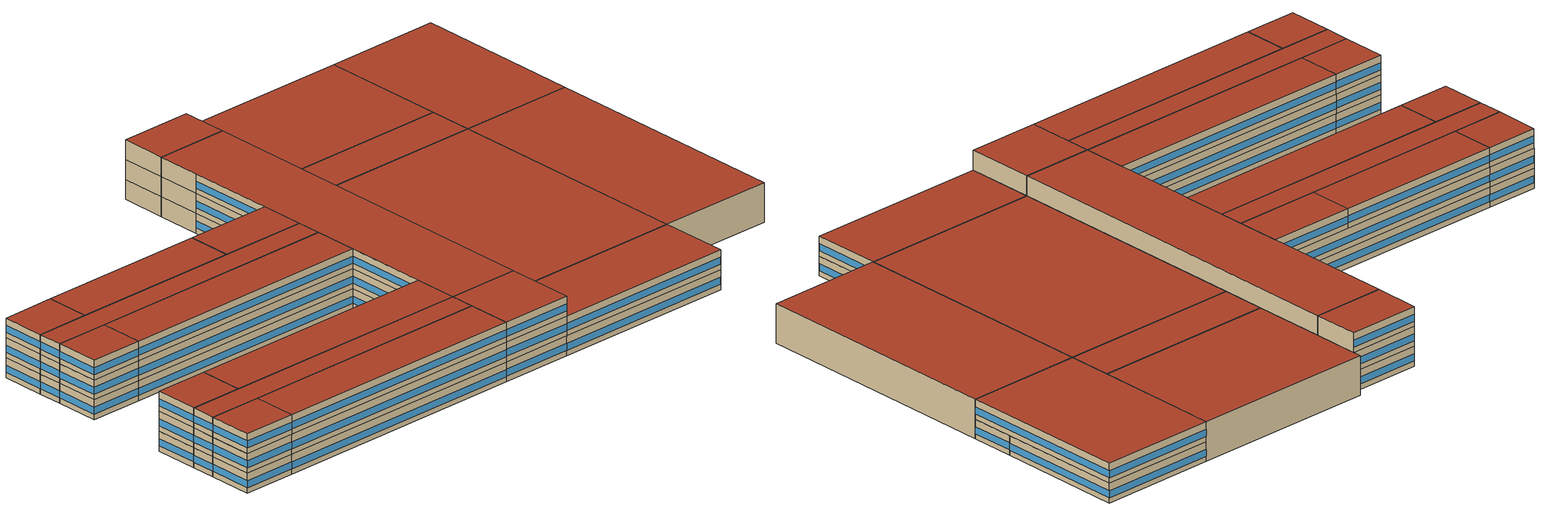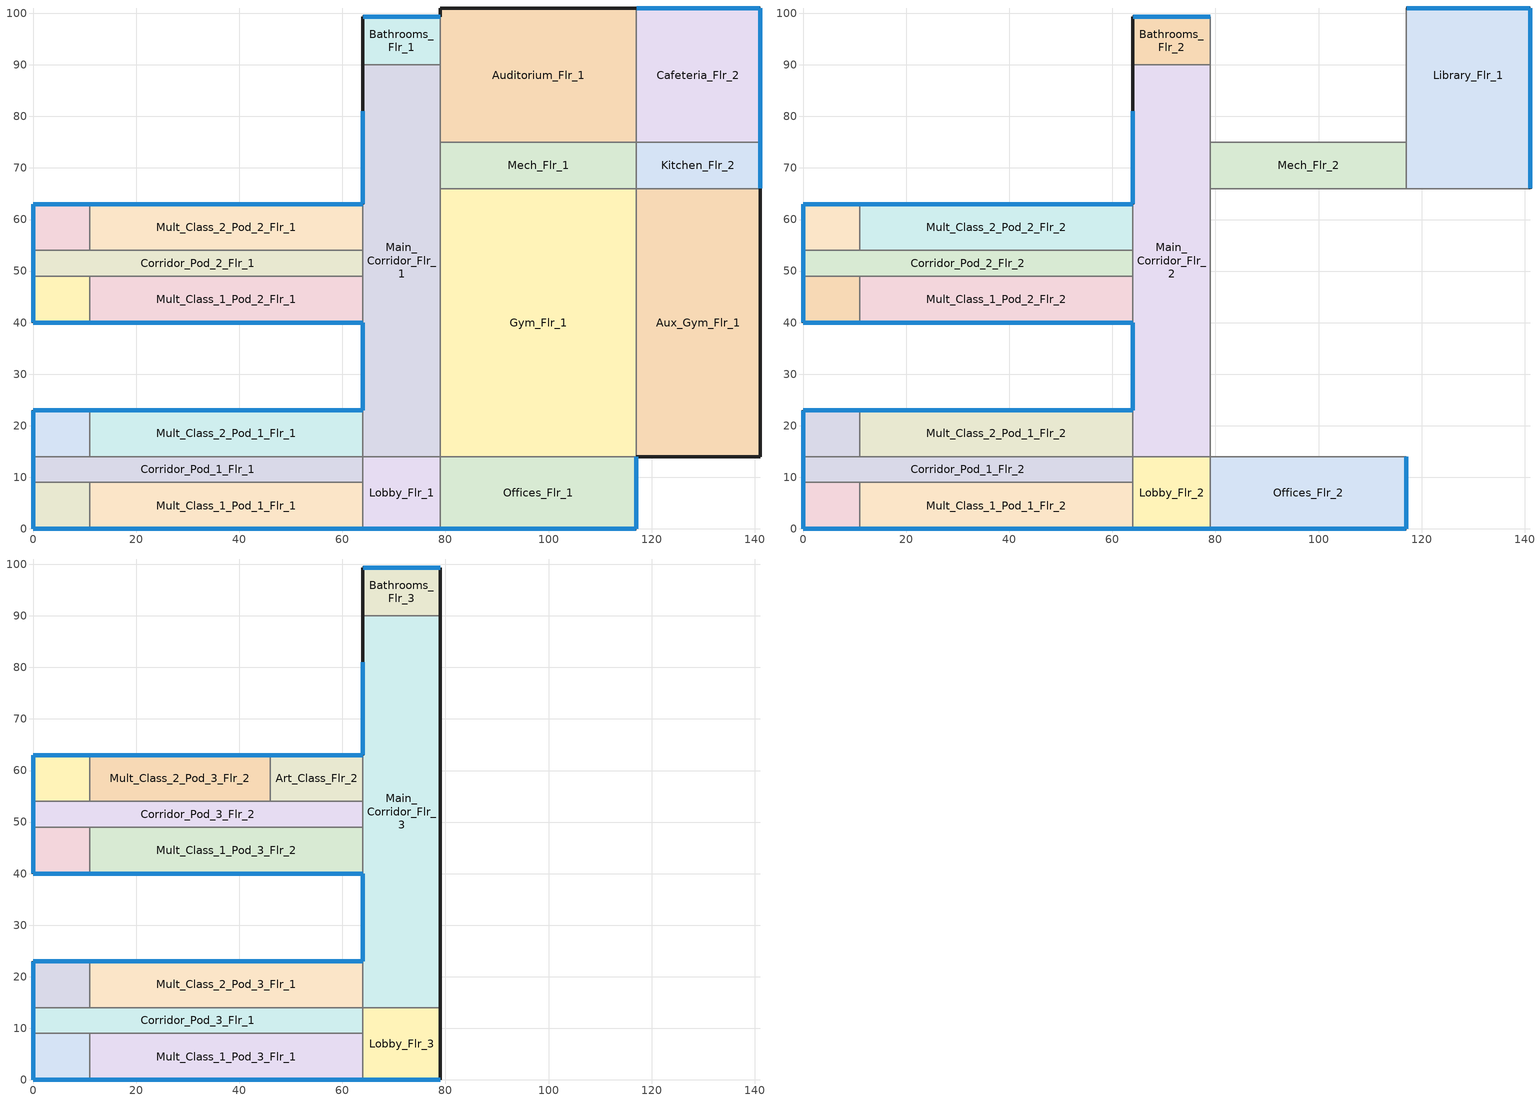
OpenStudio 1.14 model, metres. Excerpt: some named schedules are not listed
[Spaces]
Auditorium_Flr_1
 floor ground: 117,101 117,75 79,75 79,101 z0
 wall outside: 117,101 79,101 z0:8; 79,101 79,99.35 z4:8; 79,101 79,99.35 z0:4
 wall to Bathrooms_Flr_1: 79,99.35 79,90 z0:4
 wall to Mech_Flr_1: 79,75 117,75 z0:4
 wall to Main_Corridor_Flr_1: 79,90 79,75 z0:4
 wall to Cafeteria_Flr_2: 117,75 117,101 z0:4
 wall to Mech_Flr_2: 79,75 117,75 z4:8
 wall to Main_Corridor_Flr_2: 79,90 79,75 z4:8
 wall to Bathrooms_Flr_2: 79,99.35 79,90 z4:8
 wall to Library_Flr_1: 117,75 117,101 z4:8
 roof outside: 117,75 117,101 79,101 79,75 z8
Corridor_Pod_1_Flr_1
 floor ground: 64,14 64,9 0,9 0,14 z0
 wall outside: 0,14 0,9 z0:4
 wall to Corner_Class_1_Pod_1_Flr_1: 0,9 11,9 z0:4
 wall to Mult_Class_2_Pod_1_Flr_1: 64,14 11,14 z0:4
 wall to Corner_Class_2_Pod_1_Flr_1: 11,14 0,14 z0:4
 wall to Mult_Class_1_Pod_1_Flr_1: 11,9 64,9 z0:4
 wall to Lobby_Flr_1: 64,9 64,14 z0:4
 window (std_window_UValue_3.237_SHGC_0.390_VT_0.495_west): 0,13.95 0,9.05 z1.1:2.53
Mult_Class_2_Pod_2_Flr_1
 floor ground: 64,63 64,54 11,54 11,63 z0
 wall outside: 64,63 11,63 z0:4
 wall to Corner_Class_2_Pod_2_Flr_1: 11,63 11,54 z0:4
 wall to Corridor_Pod_2_Flr_1: 11,54 64,54 z0:4
 wall to Main_Corridor_Flr_1: 64,54 64,63 z0:4
 window (std_window_UValue_3.237_SHGC_0.490_VT_0.622): 63.95,63 11.05,63 z1.1:2.5
Mech_Flr_1
 floor ground: 117,75 117,66 79,66 79,75 z0
 wall to Gym_Flr_1: 79,66 117,66 z0:4
 wall to Main_Corridor_Flr_1: 79,75 79,66 z0:4
 wall to Kitchen_Flr_2: 117,66 117,75 z0:4
Corner_Class_2_Pod_1_Flr_1
 floor ground: 11,23 11,14 0,14 0,23 z0
 wall outside: 11,23 0,23 0,14 z0:4
 wall to Mult_Class_2_Pod_1_Flr_1: 11,14 11,23 z0:4
 window (std_window_UValue_3.237_SHGC_0.390_VT_0.495_west): 0,22.95 0,14.05 z1.1:2.52
 window (std_window_UValue_3.237_SHGC_0.490_VT_0.622): 10.95,23 0.05,23 z1.1:2.51
Mult_Class_1_Pod_2_Flr_1
 floor ground: 64,49 64,40 11,40 11,49 z0
 wall outside: 11,40 64,40 z0:4
 wall to Corner_Class_1_Pod_2_Flr_1: 11,49 11,40 z0:4
 wall to Main_Corridor_Flr_1: 64,40 64,49 z0:4
 wall to Corridor_Pod_2_Flr_1: 64,49 11,49 z0:4
 window (std_window_UValue_3.237_SHGC_0.390_VT_0.495): 11.05,40 63.95,40 z1.1:2.5
Cafeteria_Flr_2
 floor ground: 141,101 141,75 117,75 117,101 z0
 wall outside: 141,75 141,101 117,101 z0:4
 wall to Kitchen_Flr_2: 117,75 141,75 z0:4
 window (std_window_UValue_3.237_SHGC_0.490_VT_0.622): 140.95,101 117.05,101 z1.1:2.51
 window (std_window_UValue_3.237_SHGC_0.390_VT_0.495_east): 141,75.05 141,100.95 z1.1:2.51
Corner_Class_1_Pod_2_Flr_1
 floor ground: 11,49 11,40 0,40 0,49 z0
 wall outside: 0,49 0,40 11,40 z0:4
 wall to Corridor_Pod_2_Flr_1: 11,49 0,49 z0:4
 window (std_window_UValue_3.237_SHGC_0.390_VT_0.495): 0.05,40 10.95,40 z1.1:2.51
 window (std_window_UValue_3.237_SHGC_0.390_VT_0.495_west): 0,48.95 0,40.05 z1.1:2.52
Bathrooms_Flr_1
 floor ground: 79,99.35 79,90 64,90 64,99.35 z0
 wall outside: 79,99.35 64,99.35 64,90 z0:4
 wall to Main_Corridor_Flr_1: 64,90 79,90 z0:4
 window (std_window_UValue_3.237_SHGC_0.490_VT_0.622): 78.95,99.35 64.05,99.35 z1.1:2.51
Corridor_Pod_2_Flr_1
 floor ground: 64,54 64,49 0,49 0,54 z0
 wall outside: 0,54 0,49 z0:4
 wall to Main_Corridor_Flr_1: 64,49 64,54 z0:4
 wall to Corner_Class_2_Pod_2_Flr_1: 11,54 0,54 z0:4
 window (std_window_UValue_3.237_SHGC_0.390_VT_0.495_west): 0,53.95 0,49.05 z1.1:2.53
Aux_Gym_Flr_1
 floor ground: 141,66 141,14 117,14 117,66 z0
 wall outside: 117,14 141,14 141,66 z0:8
 wall to Library_Flr_1: 141,66 117,66 z4:8
 wall to Gym_Flr_1: 117,66 117,14 z0:8
 wall to Kitchen_Flr_2: 141,66 117,66 z0:4
 roof outside: 141,14 141,66 117,66 117,14 z8
Main_Corridor_Flr_1
 floor ground: 79,90 79,14 64,14 64,90 z0
 wall outside: 64,90 64,81 64,63 / 64,40 64,23 z0:4
 wall to Lobby_Flr_1: 64,14 79,14 z0:4
 wall to Mult_Class_2_Pod_1_Flr_1: 64,23 64,14 z0:4
 wall to Gym_Flr_1: 79,14 79,66 z0:4
 window (std_window_UValue_3.237_SHGC_0.390_VT_0.495_west): 64,39.95 64,23.05 / 64,80.95 64,63.05 z1.1:2.51
Mult_Class_1_Pod_1_Flr_1
 floor ground: 64,9 64,0 11,0 11,9 z0
 wall outside: 11,0 64,0 z0:4
 wall to Corner_Class_1_Pod_1_Flr_1: 11,9 11,0 z0:4
 wall to Lobby_Flr_1: 64,0 64,9 z0:4
 window (std_window_UValue_3.237_SHGC_0.390_VT_0.495): 11.05,0 63.95,0 z1.1:2.5
Offices_Flr_1
 floor ground: 117,14 117,0 79,0 79,14 z0
 wall outside: 79,0 117,0 117,14 z0:4
 wall to Lobby_Flr_1: 79,14 79,0 z0:4
 wall to Gym_Flr_1: 117,14 79,14 z0:4
 window (std_window_UValue_3.237_SHGC_0.390_VT_0.495): 79.05,0 116.95,0 z1.1:2.5
 window (std_window_UValue_3.237_SHGC_0.390_VT_0.495_east): 117,0.05 117,13.95 z1.1:2.51
Kitchen_Flr_2
 floor ground: 141,75 141,66 117,66 117,75 z0
 wall outside: 141,66 141,75 z0:4
 window (std_window_UValue_3.237_SHGC_0.390_VT_0.495_east): 141,66.05 141,74.95 z1.1:2.52
Corner_Class_2_Pod_2_Flr_1
 floor ground: 11,63 11,54 0,54 0,63 z0
 wall outside: 11,63 0,63 0,54 z0:4
 window (std_window_UValue_3.237_SHGC_0.490_VT_0.622): 10.95,63 0.05,63 z1.1:2.51
 window (std_window_UValue_3.237_SHGC_0.390_VT_0.495_west): 0,62.95 0,54.05 z1.1:2.52
Lobby_Flr_1
 floor ground: 79,14 79,0 64,0 64,14 z0
 wall outside: 64,0 79,0 z0:4
 window (std_window_UValue_3.237_SHGC_0.390_VT_0.495): 64.05,0 78.95,0 z1.1:2.51
Gym_Flr_1
 floor ground: 117,66 117,14 79,14 79,66 z0
 wall to Main_Corridor_Flr_2: 79,66 79,14 z4:8
 wall to Offices_Flr_2: 79,14 117,14 z4:8
 wall to Mech_Flr_2: 117,66 79,66 z4:8
 roof outside: 117,14 117,66 79,66 79,14 z8
Mult_Class_2_Pod_1_Flr_1
 floor ground: 64,23 64,14 11,14 11,23 z0
 wall outside: 64,23 11,23 z0:4
 window (std_window_UValue_3.237_SHGC_0.490_VT_0.622): 63.95,23 11.05,23 z1.1:2.5
Corner_Class_1_Pod_1_Flr_1
 floor ground: 11,9 11,0 0,0 0,9 z0
 wall outside: 0,9 0,0 11,0 z0:4
 window (std_window_UValue_3.237_SHGC_0.390_VT_0.495_west): 0,8.95 0,0.05 z1.1:2.52
 window (std_window_UValue_3.237_SHGC_0.390_VT_0.495): 0.05,0 10.95,0 z1.1:2.51
Bathrooms_Flr_2
 floor to Bathrooms_Flr_1: 79,99.35 79,90 64,90 64,99.35 z4
 wall outside: 79,99.35 64,99.35 64,90 z4:8
 wall to Main_Corridor_Flr_2: 64,90 79,90 z4:8
 window (std_window_UValue_3.237_SHGC_0.490_VT_0.622): 78.95,99.35 64.05,99.35 z5.1:6.51
Corridor_Pod_1_Flr_2
 floor to Corridor_Pod_1_Flr_1: 64,14 64,9 0,9 0,14 z4
 wall outside: 0,14 0,9 z4:8
 wall to Mult_Class_2_Pod_1_Flr_2: 64,14 11,14 z4:8
 wall to Lobby_Flr_2: 64,9 64,14 z4:8
 wall to Corner_Class_2_Pod_1_Flr_2: 11,14 0,14 z4:8
 wall to Corner_Class_1_Pod_1_Flr_2: 0,9 11,9 z4:8
 wall to Mult_Class_1_Pod_1_Flr_2: 11,9 64,9 z4:8
 window (std_window_UValue_3.237_SHGC_0.390_VT_0.495_west): 0,13.95 0,9.05 z5.1:6.53
Mult_Class_1_Pod_1_Flr_2
 floor to Mult_Class_1_Pod_1_Flr_1: 64,9 64,0 11,0 11,9 z4
 wall outside: 11,0 64,0 z4:8
 wall to Corner_Class_1_Pod_1_Flr_2: 11,9 11,0 z4:8
 wall to Lobby_Flr_2: 64,0 64,9 z4:8
 window (std_window_UValue_3.237_SHGC_0.390_VT_0.495): 11.05,0 63.95,0 z5.1:6.5
Mech_Flr_2
 floor to Mech_Flr_1: 117,75 117,66 79,66 79,75 z4
 wall to Library_Flr_1: 117,66 117,75 z4:8
 wall to Main_Corridor_Flr_2: 79,75 79,66 z4:8
 roof outside: 117,66 117,75 79,75 79,66 z8
Library_Flr_1
 floor to Kitchen_Flr_2: 141,75 141,66 117,66 117,75 z4
 floor to Cafeteria_Flr_2: 141,101 141,75 117,75 117,101 z4
 wall outside: 141,66 141,101 117,101 z4:8
 window (std_window_UValue_3.237_SHGC_0.490_VT_0.622): 140.95,101 117.05,101 z5.1:6.51
 window (std_window_UValue_3.237_SHGC_0.390_VT_0.495_east): 141,66.05 141,100.95 z5.1:6.5
 roof outside: 141,66 141,101 117,101 117,66 z8
Mult_Class_1_Pod_2_Flr_2
 floor to Mult_Class_1_Pod_2_Flr_1: 64,49 64,40 11,40 11,49 z4
 wall outside: 11,40 64,40 z4:8
 wall to Main_Corridor_Flr_2: 64,40 64,49 z4:8
 wall to Corner_Class_1_Pod_2_Flr_2: 11,49 11,40 z4:8
 wall to Corridor_Pod_2_Flr_2: 64,49 11,49 z4:8
 window (std_window_UValue_3.237_SHGC_0.390_VT_0.495): 11.05,40 63.95,40 z5.1:6.5
Main_Corridor_Flr_2
 floor to Main_Corridor_Flr_1: 79,90 79,14 64,14 64,90 z4
 wall outside: 64,90 64,81 64,63 / 64,40 64,23 z4:8
 wall to Mult_Class_2_Pod_1_Flr_2: 64,23 64,14 z4:8
 wall to Corridor_Pod_2_Flr_2: 64,54 64,49 z4:8
 wall to Mult_Class_2_Pod_2_Flr_2: 64,63 64,54 z4:8
 wall to Lobby_Flr_2: 64,14 79,14 z4:8
 window (std_window_UValue_3.237_SHGC_0.390_VT_0.495_west): 64,80.95 64,63.05 / 64,39.95 64,23.05 z5.1:6.51
Lobby_Flr_2
 floor to Lobby_Flr_1: 79,14 79,0 64,0 64,14 z4
 wall outside: 64,0 79,0 z4:8
 wall to Offices_Flr_2: 79,0 79,14 z4:8
 window (std_window_UValue_3.237_SHGC_0.390_VT_0.495): 64.05,0 78.95,0 z5.1:6.51
Mult_Class_2_Pod_2_Flr_2
 floor to Mult_Class_2_Pod_2_Flr_1: 64,63 64,54 11,54 11,63 z4
 wall outside: 64,63 11,63 z4:8
 wall to Corner_Class_2_Pod_2_Flr_2: 11,63 11,54 z4:8
 wall to Corridor_Pod_2_Flr_2: 11,54 64,54 z4:8
 window (std_window_UValue_3.237_SHGC_0.490_VT_0.622): 63.95,63 11.05,63 z5.1:6.5
Mult_Class_2_Pod_1_Flr_2
 floor to Mult_Class_2_Pod_1_Flr_1: 64,23 64,14 11,14 11,23 z4
 wall outside: 64,23 11,23 z4:8
 wall to Corner_Class_2_Pod_1_Flr_2: 11,23 11,14 z4:8
 window (std_window_UValue_3.237_SHGC_0.490_VT_0.622): 63.95,23 11.05,23 z5.1:6.5
Corner_Class_1_Pod_2_Flr_2
 floor to Corner_Class_1_Pod_2_Flr_1: 11,49 11,40 0,40 0,49 z4
 wall outside: 0,49 0,40 11,40 z4:8
 wall to Corridor_Pod_2_Flr_2: 11,49 0,49 z4:8
 window (std_window_UValue_3.237_SHGC_0.390_VT_0.495): 0.05,40 10.95,40 z5.1:6.51
 window (std_window_UValue_3.237_SHGC_0.390_VT_0.495_west): 0,48.95 0,40.05 z5.1:6.52
Corner_Class_2_Pod_1_Flr_2
 floor to Corner_Class_2_Pod_1_Flr_1: 11,23 11,14 0,14 0,23 z4
 wall outside: 11,23 0,23 0,14 z4:8
 window (std_window_UValue_3.237_SHGC_0.390_VT_0.495_west): 0,22.95 0,14.05 z5.1:6.52
 window (std_window_UValue_3.237_SHGC_0.490_VT_0.622): 10.95,23 0.05,23 z5.1:6.51
Corner_Class_2_Pod_2_Flr_2
 floor to Corner_Class_2_Pod_2_Flr_1: 11,63 11,54 0,54 0,63 z4
 wall outside: 11,63 0,63 0,54 z4:8
 wall to Corridor_Pod_2_Flr_2: 0,54 11,54 z4:8
 window (std_window_UValue_3.237_SHGC_0.390_VT_0.495_west): 0,62.95 0,54.05 z5.1:6.52
 window (std_window_UValue_3.237_SHGC_0.490_VT_0.622): 10.95,63 0.05,63 z5.1:6.51
Corridor_Pod_2_Flr_2
 floor to Corridor_Pod_2_Flr_1: 64,54 64,49 0,49 0,54 z4
 wall outside: 0,54 0,49 z4:8
 window (std_window_UValue_3.237_SHGC_0.390_VT_0.495_west): 0,53.95 0,49.05 z5.1:6.53
Offices_Flr_2
 floor to Offices_Flr_1: 117,14 117,0 79,0 79,14 z4
 wall outside: 79,0 117,0 117,14 z4:8
 window (std_window_UValue_3.237_SHGC_0.390_VT_0.495_east): 117,0.05 117,13.95 z5.1:6.51
 window (std_window_UValue_3.237_SHGC_0.390_VT_0.495): 79.05,0 116.95,0 z5.1:6.5
 roof outside: 117,0 117,14 79,14 79,0 z8
Corner_Class_1_Pod_1_Flr_2
 floor to Corner_Class_1_Pod_1_Flr_1: 11,9 11,0 0,0 0,9 z4
 wall outside: 0,9 0,0 11,0 z4:8
 window (std_window_UValue_3.237_SHGC_0.390_VT_0.495): 0.05,0 10.95,0 z5.1:6.51
 window (std_window_UValue_3.237_SHGC_0.390_VT_0.495_west): 0,8.95 0,0.05 z5.1:6.52
Corridor_Pod_3_Flr_2
 floor to Corridor_Pod_2_Flr_2: 64,54 64,49 0,49 0,54 z8
 wall outside: 0,54 0,49 z8:12
 wall to Mult_Class_1_Pod_3_Flr_2: 11,49 64,49 z8:12
 wall to Art_Class_Flr_2: 64,54 46,54 z8:12
 wall to Corner_Class_1_Pod_3_Flr_2: 0,49 11,49 z8:12
 wall to Main_Corridor_Flr_3: 64,49 64,54 z8:12
 wall to Corner_Class_2_Pod_3_Flr_2: 11,54 0,54 z8:12
 wall to Mult_Class_2_Pod_3_Flr_2: 46,54 11,54 z8:12
 window (std_window_UValue_3.237_SHGC_0.390_VT_0.495_west): 0,53.95 0,49.05 z9.1:10.53
 roof outside: 64,49 64,54 0,54 0,49 z12
Corner_Class_2_Pod_3_Flr_2
 floor to Corner_Class_2_Pod_2_Flr_2: 11,63 11,54 0,54 0,63 z8
 wall outside: 11,63 0,63 0,54 z8:12
 wall to Mult_Class_2_Pod_3_Flr_2: 11,54 11,63 z8:12
 window (std_window_UValue_3.237_SHGC_0.390_VT_0.495_west): 0,62.95 0,54.05 z9.1:10.52
 window (std_window_UValue_3.237_SHGC_0.490_VT_0.622): 10.95,63 0.05,63 z9.1:10.51
 roof outside: 11,54 11,63 0,63 0,54 z12
Corridor_Pod_3_Flr_1
 floor to Corridor_Pod_1_Flr_2: 64,14 64,9 0,9 0,14 z8
 wall outside: 0,14 0,9 z8:12
 wall to Corner_Class_1_Pod_3_Flr_1: 0,9 11,9 z8:12
 wall to Corner_Class_2_Pod_3_Flr_1: 11,14 0,14 z8:12
 wall to Mult_Class_2_Pod_3_Flr_1: 64,14 11,14 z8:12
 wall to Lobby_Flr_3: 64,9 64,14 z8:12
 wall to Mult_Class_1_Pod_3_Flr_1: 11,9 64,9 z8:12
 window (std_window_UValue_3.237_SHGC_0.390_VT_0.495_west): 0,13.95 0,9.05 z9.1:10.53
 roof outside: 64,9 64,14 0,14 0,9 z12
Art_Class_Flr_2
 floor to Mult_Class_2_Pod_2_Flr_2: 64,63 64,54 46,54 46,63 z8
 wall outside: 64,63 46,63 z8:12
 wall to Main_Corridor_Flr_3: 64,54 64,63 z8:12
 wall to Mult_Class_2_Pod_3_Flr_2: 46,63 46,54 z8:12
 window (std_window_UValue_3.237_SHGC_0.490_VT_0.622): 63.95,63 46.05,63 z9.1:10.51
 roof outside: 64,54 64,63 46,63 46,54 z12
Mult_Class_2_Pod_3_Flr_2
 floor to Mult_Class_2_Pod_2_Flr_2: 46,63 46,54 11,54 11,63 z8
 wall outside: 46,63 11,63 z8:12
 window (std_window_UValue_3.237_SHGC_0.490_VT_0.622): 45.95,63 11.05,63 z9.1:10.5
 roof outside: 46,54 46,63 11,63 11,54 z12
Corner_Class_2_Pod_3_Flr_1
 floor to Corner_Class_2_Pod_1_Flr_2: 11,23 11,14 0,14 0,23 z8
 wall outside: 11,23 0,23 0,14 z8:12
 wall to Mult_Class_2_Pod_3_Flr_1: 11,14 11,23 z8:12
 window (std_window_UValue_3.237_SHGC_0.490_VT_0.622): 10.95,23 0.05,23 z9.1:10.51
 window (std_window_UValue_3.237_SHGC_0.390_VT_0.495_west): 0,22.95 0,14.05 z9.1:10.52
 roof outside: 11,14 11,23 0,23 0,14 z12
Mult_Class_2_Pod_3_Flr_1
 floor to Mult_Class_2_Pod_1_Flr_2: 64,23 64,14 11,14 11,23 z8
 wall outside: 64,23 11,23 z8:12
 wall to Main_Corridor_Flr_3: 64,14 64,23 z8:12
 window (std_window_UValue_3.237_SHGC_0.490_VT_0.622): 63.95,23 11.05,23 z9.1:10.5
 roof outside: 64,14 64,23 11,23 11,14 z12
Mult_Class_1_Pod_3_Flr_2
 floor to Mult_Class_1_Pod_2_Flr_2: 64,49 64,40 11,40 11,49 z8
 wall outside: 11,40 64,40 z8:12
 wall to Main_Corridor_Flr_3: 64,40 64,49 z8:12
 wall to Corner_Class_1_Pod_3_Flr_2: 11,49 11,40 z8:12
 window (std_window_UValue_3.237_SHGC_0.390_VT_0.495): 11.05,40 63.95,40 z9.1:10.5
 roof outside: 64,40 64,49 11,49 11,40 z12
Corner_Class_1_Pod_3_Flr_1
 floor to Corner_Class_1_Pod_1_Flr_2: 11,9 11,0 0,0 0,9 z8
 wall outside: 0,9 0,0 11,0 z8:12
 wall to Mult_Class_1_Pod_3_Flr_1: 11,0 11,9 z8:12
 window (std_window_UValue_3.237_SHGC_0.390_VT_0.495): 0.05,0 10.95,0 z9.1:10.51
 window (std_window_UValue_3.237_SHGC_0.390_VT_0.495_west): 0,8.95 0,0.05 z9.1:10.52
 roof outside: 11,0 11,9 0,9 0,0 z12
Corner_Class_1_Pod_3_Flr_2
 floor to Corner_Class_1_Pod_2_Flr_2: 11,49 11,40 0,40 0,49 z8
 wall outside: 0,49 0,40 11,40 z8:12
 window (std_window_UValue_3.237_SHGC_0.390_VT_0.495): 0.05,40 10.95,40 z9.1:10.51
 window (std_window_UValue_3.237_SHGC_0.390_VT_0.495_west): 0,48.95 0,40.05 z9.1:10.52
 roof outside: 11,40 11,49 0,49 0,40 z12
Mult_Class_1_Pod_3_Flr_1
 floor to Mult_Class_1_Pod_1_Flr_2: 64,9 64,0 11,0 11,9 z8
 wall outside: 11,0 64,0 z8:12
 wall to Lobby_Flr_3: 64,0 64,9 z8:12
 window (std_window_UValue_3.237_SHGC_0.390_VT_0.495): 11.05,0 63.95,0 z9.1:10.5
 roof outside: 64,0 64,9 11,9 11,0 z12
Lobby_Flr_3
 floor to Lobby_Flr_2: 79,14 79,0 64,0 64,14 z8
 wall outside: 64,0 79,0 79,14 z8:12
 wall to Main_Corridor_Flr_3: 79,14 64,14 z8:12
 window (std_window_UValue_3.237_SHGC_0.390_VT_0.495): 64.05,0 78.95,0 z9.1:10.51
 roof outside: 79,0 79,14 64,14 64,0 z12
Main_Corridor_Flr_3
 floor to Main_Corridor_Flr_2: 79,90 79,14 64,14 64,90 z8
 wall outside: 64,90 64,81 64,63 / 79,14 79,90 / 64,40 64,23 z8:12
 wall to Bathrooms_Flr_3: 79,90 64,90 z8:12
 window (std_window_UValue_3.237_SHGC_0.390_VT_0.495_west): 64,39.95 64,23.05 / 64,80.95 64,63.05 z9.1:10.51
 roof outside: 79,14 79,90 64,90 64,14 z12
Bathrooms_Flr_3
 floor to Bathrooms_Flr_2: 79,99.35 79,90 64,90 64,99.35 z8
 wall outside: 79,90 79,99.35 64,99.35 64,90 z8:12
 window (std_window_UValue_3.237_SHGC_0.490_VT_0.622): 78.95,99.35 64.05,99.35 z9.1:10.51
 roof outside: 79,90 79,99.35 64,99.35 64,90 z12
[Site]
USA IL-CHICAGO-OHARE: Latitude {deg}=41.77; Longitude {deg}=-87.75; Time Zone {hr}=-6; Elevation {m}=190; Terrain=City
[Building]
Secondary School: North Axis {deg}=-0; Default Construction Set=Default Construction Set 1; Default Schedule Set=Default Schedule Set 1; Standards Building Type=SecondarySchool
[ClimateZones]
Climate Zone Institution Name 1=ASHRAE; Climate Zone Document Name 1=ANSI/ASHRAE Standard 169; Climate Zone Document Year 1=2006; Climate Zone Institution Name 2=CEC; Climate Zone Document Name 2=California Climate Zone Descriptions; Climate Zone Document Year 2=1995
[Construction]
Standard_Int-Wall: GP01 1/2 GYPSUM, GP01 1/2 GYPSUM
Steel-Framed_R-13_Ext-wall: MAT-SHEATH, Wall Insulation [1], 1/2IN Gypsum
std_window_UValue_3.237_SHGC_0.390_VT_0.495: SOUTH
INT-FLOOR-UNDERSIDE: Std CP02 CARPET PAD, Std MAT-CC05 4 MW CONCRETE
std_window_UValue_3.237_SHGC_0.390_VT_0.495_west: WEST
IEAD_R-15 ci_Roof: Roof Membrane, Roof Insulation, Metal Decking
InteriorFurnishings: Std Wood 6inch
INT-FLOOR-TOPSIDE: Std MAT-CC05 4 MW CONCRETE, Std CP02 CARPET PAD
std_window_UValue_3.237_SHGC_0.490_VT_0.622: NORTH
std_window_UValue_3.237_SHGC_0.390_VT_0.495_east: EAST
4 HW slab with carpet pad: 4 HW CONCRETE, CP02 CARPET PAD
[Material] Thermal Absorptance=0.9
Name | Roughness | Thickness {m} | Conductivity {W/m-K} | Density {kg/m3} | Specific Heat {J/kg-K} | Solar Absorptance | Visible Absorptance
GP01 1/2 GYPSUM | Smooth | 0.0127 | 0.16 | 800 | 1090 | 0.7 | 0.5
Wall Insulation [1] | MediumRough | 0.0373 | 0.045 | 265 | 836.8 | 0.7 | 0.7
1/2IN Gypsum | Smooth | 0.0127 | 0.16 | 784.9 | 830 | 0.92 | 0.92
Std MAT-CC05 4 MW CONCRETE | Rough | 0.1 | 0.858 | 1968 | 836.8 | 0.7 | 0.2
Roof Membrane | VeryRough | 0.0095 | 0.16 | 1121.29 | 1460 | 0.7 | 0.7
Roof Insulation | MediumRough | 0.125 | 0.049 | 265 | 836.8 | 0.7 | 0.7
Metal Decking | MediumSmooth | 0.0015 | 45.006 | 7680 | 418.4 | 0.7 | 0.3
Std Wood 6inch | MediumSmooth | 0.15 | 0.12 | 540 | 1210 | 0.7 | 0.7
4 HW CONCRETE | Rough | 0.1016 | 1.311 | 2240 | 836.8 | 0.7 | 0.7
[Material:NoMass] Thermal Absorptance=0.9; Solar Absorptance=0.7
Name | Roughness | Thermal Resistance {m2-K/W} | Visible Absorptance
CP02 CARPET PAD | VeryRough | 0.2165 | 0.8
MAT-SHEATH | Rough | 0.3626 | 0.7
Std CP02 CARPET PAD | VeryRough | 0.21648 | 0.8
[WindowMaterial:SimpleGlazingSystem] U-Factor {W/m2-K}=3.237
Name | Solar Heat Gain Coefficient | Visible Transmittance
SOUTH; WEST; EAST | 0.39 | 0.495
NORTH | 0.49 | 0.622
[DefaultConstructionSet]
Default Construction Set 1: Default Exterior Surface Constructions=Default Surface Constructions 1; Default Interior Surface Constructions=Default Surface Constructions 2; Default Ground Contact Surface Constructions=Default Surface Constructions 3; Default Exterior SubSurface Constructions=Default Sub Surface Constructions 1; Default Interior SubSurface Constructions=Default Sub Surface Constructions 2
[DefaultSurfaceConstructions]
Name | Wall Construction | Roof Ceiling Construction | Floor Construction
Default Surface Constructions 1 | Steel-Framed_R-13_Ext-wall | IEAD_R-15 ci_Roof
Default Surface Constructions 2 | Standard_Int-Wall | INT-FLOOR-UNDERSIDE | INT-FLOOR-TOPSIDE
Default Surface Constructions 3 |  |  | 4 HW slab with carpet pad
[DefaultSubSurfaceConstructions]
Default Sub Surface Constructions 1; Default Sub Surface Constructions 2
[Space] Part of Total Floor Area=Yes
Name | Space Type | Building Story | Thermal Zone
Corner_Class_1_Pod_1_Flr_2 | Classroom | Building Story 2 | Thermal Zone: Corner_Class_1_Pod_1_Flr_2
Bathrooms_Flr_2 | Bathrooms | Building Story 2 | Thermal Zone: Bathrooms_Flr_2
Corridor_Pod_3_Flr_2 | Corridor | Building Story 3 | Thermal Zone: Corridor_Pod_3_Flr_2
Mult_Class_2_Pod_1_Flr_1 | Classroom | Building Story 1 | Thermal Zone: Mult_Class_2_Pod_1_Flr_1
Corridor_Pod_1_Flr_2 | Corridor | Building Story 2 | Thermal Zone: Corridor_Pod_1_Flr_2
Auditorium_Flr_1 | Auditorium | Building Story 1 | Thermal Zone: Auditorium_Flr_1
Corridor_Pod_1_Flr_1 | Corridor | Building Story 1 | Thermal Zone: Corridor_Pod_1_Flr_1
Art_Class_Flr_2 | Art_Class | Building Story 3 | Thermal Zone: Art_Class_Flr_2
Mult_Class_1_Pod_1_Flr_2 | Classroom | Building Story 2 | Thermal Zone: Mult_Class_1_Pod_1_Flr_2
Mult_Class_2_Pod_3_Flr_1 | Classroom | Building Story 3 | Thermal Zone: Mult_Class_2_Pod_3_Flr_1
Mult_Class_2_Pod_3_Flr_2 | Classroom | Building Story 3 | Thermal Zone: Mult_Class_2_Pod_3_Flr_2
Mult_Class_2_Pod_2_Flr_1 | Classroom | Building Story 1 | Thermal Zone: Mult_Class_2_Pod_2_Flr_1
Offices_Flr_2 | Office | Building Story 2 | Thermal Zone: Offices_Flr_2
Mech_Flr_2 | Mech | Building Story 2 | Thermal Zone: Mech_Flr_2
Mech_Flr_1 | Mech | Building Story 1 | Thermal Zone: Mech_Flr_1
Offices_Flr_1 | Office | Building Story 1 | Thermal Zone: Offices_Flr_1
Library_Flr_1 | Library | Building Story 1 | Thermal Zone: Library_Flr_1
Corner_Class_2_Pod_3_Flr_2 | Classroom | Building Story 3 | Thermal Zone: Corner_Class_2_Pod_3_Flr_2
Mult_Class_1_Pod_2_Flr_2 | Classroom | Building Story 2 | Thermal Zone: Mult_Class_1_Pod_2_Flr_2
Corridor_Pod_2_Flr_2 | Corridor | Building Story 2 | Thermal Zone: Corridor_Pod_2_Flr_2
Bathrooms_Flr_1 | Bathrooms | Building Story 1 | Thermal Zone: Bathrooms_Flr_1
Kitchen_Flr_2 | Kitchen | Building Story 2 | Thermal Zone: Kitchen_Flr_2
Corridor_Pod_3_Flr_1 | Corridor | Building Story 3 | Thermal Zone: Corridor_Pod_3_Flr_1
Corner_Class_2_Pod_2_Flr_1 | Classroom | Building Story 1 | Thermal Zone: Corner_Class_2_Pod_2_Flr_1
Main_Corridor_Flr_2 | Corridor | Building Story 2 | Thermal Zone: Main_Corridor_Flr_2
Lobby_Flr_2 | Lobby | Building Story 2 | Thermal Zone: Lobby_Flr_2
Mult_Class_2_Pod_2_Flr_2 | Classroom | Building Story 2 | Thermal Zone: Mult_Class_2_Pod_2_Flr_2
Corner_Class_2_Pod_1_Flr_1 | Classroom | Building Story 1 | Thermal Zone: Corner_Class_2_Pod_1_Flr_1
Mult_Class_1_Pod_2_Flr_1 | Classroom | Building Story 1 | Thermal Zone: Mult_Class_1_Pod_2_Flr_1
Gym_Flr_1 | Gym | Building Story 1 | Thermal Zone: Gym_Flr_1
Cafeteria_Flr_2 | Cafeteria | Building Story 2 | Thermal Zone: Cafeteria_Flr_2
Corner_Class_1_Pod_2_Flr_2 | Classroom | Building Story 2 | Thermal Zone: Corner_Class_1_Pod_2_Flr_2
Mult_Class_2_Pod_1_Flr_2 | Classroom | Building Story 2 | Thermal Zone: Mult_Class_2_Pod_1_Flr_2
Corner_Class_1_Pod_2_Flr_1 | Classroom | Building Story 1 | Thermal Zone: Corner_Class_1_Pod_2_Flr_1
Aux_Gym_Flr_1 | Gym | Building Story 1 | Thermal Zone: Aux_Gym_Flr_1
Corner_Class_2_Pod_3_Flr_1 | Classroom | Building Story 3 | Thermal Zone: Corner_Class_2_Pod_3_Flr_1
Corner_Class_1_Pod_3_Flr_2 | Classroom | Building Story 3 | Thermal Zone: Corner_Class_1_Pod_3_Flr_2
Corridor_Pod_2_Flr_1 | Corridor | Building Story 1 | Thermal Zone: Corridor_Pod_2_Flr_1
Corner_Class_2_Pod_2_Flr_2 | Classroom | Building Story 2 | Thermal Zone: Corner_Class_2_Pod_2_Flr_2
Lobby_Flr_1 | Lobby | Building Story 1 | Thermal Zone: Lobby_Flr_1
Main_Corridor_Flr_1 | Corridor | Building Story 1 | Thermal Zone: Main_Corridor_Flr_1
Corner_Class_2_Pod_1_Flr_2 | Classroom | Building Story 2 | Thermal Zone: Corner_Class_2_Pod_1_Flr_2
Mult_Class_1_Pod_3_Flr_2 | Classroom | Building Story 3 | Thermal Zone: Mult_Class_1_Pod_3_Flr_2
Corner_Class_1_Pod_3_Flr_1 | Classroom | Building Story 3 | Thermal Zone: Corner_Class_1_Pod_3_Flr_1
Mult_Class_1_Pod_1_Flr_1 | Classroom | Building Story 1 | Thermal Zone: Mult_Class_1_Pod_1_Flr_1
Corner_Class_1_Pod_1_Flr_1 | Classroom | Building Story 1 | Thermal Zone: Corner_Class_1_Pod_1_Flr_1
Mult_Class_1_Pod_3_Flr_1 | Classroom | Building Story 3 | Thermal Zone: Mult_Class_1_Pod_3_Flr_1
Lobby_Flr_3 | Lobby | Building Story 3 | Thermal Zone: Lobby_Flr_3
Main_Corridor_Flr_3 | Corridor | Building Story 3 | Thermal Zone: Main_Corridor_Flr_3
Bathrooms_Flr_3 | Bathrooms | Building Story 3 | Thermal Zone: Bathrooms_Flr_3
[ThermostatSetpoint:DualSetpoint]
Name | Heating Setpoint Temperature Schedule | Cooling Setpoint Temperature Schedule
Thermostat Setpoint Dual Setpoint 1; Thermostat Setpoint Dual Setpoint 2; Thermostat Setpoint Dual Setpoint 3; Thermostat Setpoint Dual Setpoint 4; Thermostat Setpoint Dual Setpoint 5; Thermostat Setpoint Dual Setpoint 6; Thermostat Setpoint Dual Setpoint 7; Thermostat Setpoint Dual Setpoint 8; Thermostat Setpoint Dual Setpoint 9; Thermostat Setpoint Dual Setpoint 10; Thermostat Setpoint Dual Setpoint 11; Thermostat Setpoint Dual Setpoint 12; Thermostat Setpoint Dual Setpoint 13; Thermostat Setpoint Dual Setpoint 14; Thermostat Setpoint Dual Setpoint 15; Thermostat Setpoint Dual Setpoint 16; Thermostat Setpoint Dual Setpoint 17; Thermostat Setpoint Dual Setpoint 18; Thermostat Setpoint Dual Setpoint 19; Thermostat Setpoint Dual Setpoint 20; Thermostat Setpoint Dual Setpoint 21; Thermostat Setpoint Dual Setpoint 22; Thermostat Setpoint Dual Setpoint 24; Thermostat Setpoint Dual Setpoint 25; Thermostat Setpoint Dual Setpoint 26; Thermostat Setpoint Dual Setpoint 27; Thermostat Setpoint Dual Setpoint 28; Thermostat Setpoint Dual Setpoint 29; Thermostat Setpoint Dual Setpoint 30; Thermostat Setpoint Dual Setpoint 31; Thermostat Setpoint Dual Setpoint 32; Thermostat Setpoint Dual Setpoint 33; Thermostat Setpoint Dual Setpoint 34; Thermostat Setpoint Dual Setpoint 35; Thermostat Setpoint Dual Setpoint 36; Thermostat Setpoint Dual Setpoint 37; Thermostat Setpoint Dual Setpoint 38; Thermostat Setpoint Dual Setpoint 39; Thermostat Setpoint Dual Setpoint 40; Thermostat Setpoint Dual Setpoint 41; Thermostat Setpoint Dual Setpoint 42; Thermostat Setpoint Dual Setpoint 43; Thermostat Setpoint Dual Setpoint 44; Thermostat Setpoint Dual Setpoint 45; Thermostat Setpoint Dual Setpoint 46; Thermostat Setpoint Dual Setpoint 47; Thermostat Setpoint Dual Setpoint 48; Thermostat Setpoint Dual Setpoint 49; Thermostat Setpoint Dual Setpoint 50 | secondary HtgSetP_Sch | secondary ClgSetP_Sch
Thermostat Setpoint Dual Setpoint 23 | secondary GymAud_HtgSetP_Sch | secondary GymAud_ClgSetP_Sch
[ElectricEquipment:Definition]
Name | Design Level Calculation Method | Watts per Space Floor Area {W/m2} | Fraction Latent | Fraction Radiant | Fraction Lost | Design Level {W}
Offices_PlugMisc_Equip Definition | Watts/Area | 10.76 | 0 | 0.5 | 0
Bathrooms_PlugMisc_Equip Definition | Watts/Area | 6.45541 | 0 | 0.5 | 0
Library_PlugMisc_Equip Definition; Classroom_PlugMisc_Equip Definition | Watts/Area | 9.69 | 0 | 0.5 | 0
Lobby_PlugMisc_Equip Definition; Mech_PlugMisc_Equip Definition | Watts/Area | 4.31 | 0 | 0.5 | 0
Corridor_PlugMisc_Equip Definition; Auditorium_PlugMisc_Equip Definition; Gym_PlugMisc_Equip Definition | Watts/Area | 2.15 | 0 | 0.5 | 0
Kitchen_PlugMisc_Equip Definition | Watts/Area | 138.85 | 0.25 | 0.3 | 0.2
Cafeteria_PlugMisc_Equip Definition | Watts/Area | 19.38 | 0 | 0.5 | 0
14610W elevator with motor efficency of 0.91 | EquipmentLevel |  |  | 0.5 |  | 16055
Art_Class_LowEnergy_Kiln_Equip Definition | EquipmentLevel |  | 0 | 0.5 | 0 | 660
[ElectricEquipment]
Name | Electric Equipment Definition | Space or SpaceType | Schedule | Multiplier
Offices_Flr_1_PlugMisc_Equip | Offices_PlugMisc_Equip Definition | Office | secondary Bldg_Equip_Sch
Bathrooms_Flr_1_PlugMisc_Equip | Bathrooms_PlugMisc_Equip Definition | Bathrooms | secondary Bldg_Equip_Sch
Library_Flr_1_PlugMisc_Equip | Library_PlugMisc_Equip Definition | Library | secondary Bldg_Equip_Sch
Lobby_Flr_1_PlugMisc_Equip | Lobby_PlugMisc_Equip Definition | Lobby | secondary Bldg_Equip_Sch
Main_Corridor_Flr_1_PlugMisc_Equip | Corridor_PlugMisc_Equip Definition | Corridor | secondary Bldg_Equip_Sch
Auditorium_Flr_1_PlugMisc_Equip | Auditorium_PlugMisc_Equip Definition | Auditorium | secondary Bldg_Equip_Sch
Mult_Class_1_Pod_1_Flr_1_PlugMisc_Equip | Classroom_PlugMisc_Equip Definition | Classroom | secondary Bldg_Equip_Sch
Kitchen_Flr_2_PlugMisc_Equip | Kitchen_PlugMisc_Equip Definition | Kitchen | secondary Kit_Elec_Equip_Sch
Mech_Flr_1_PlugMisc_Equip | Mech_PlugMisc_Equip Definition | Mech | secondary Bldg_Equip_Sch
Gym_Flr_1_PlugMisc_Equip | Gym_PlugMisc_Equip Definition | Gym | secondary Bldg_Equip_Sch
Cafeteria_Flr_2_PlugMisc_Equip | Cafeteria_PlugMisc_Equip Definition | Cafeteria | secondary Bldg_Equip_Sch
Elevator Load Instance | 14610W elevator with motor efficency of 0.91 | Mech_Flr_2 | secondary Elevator_Sch | 3
Electric Equipment 2 | Art_Class_LowEnergy_Kiln_Equip Definition | Art_Class_Flr_2 | Art Kiln Firing Schedule
[SpaceInfiltration:DesignFlowRate] Design Flow Rate Calculation Method=Flow/ExteriorWallArea
Name | Space or SpaceType | Schedule | Flow per Exterior Surface Area {m3/s-m2} | Constant Term Coefficient | Temperature Term Coefficient | Velocity Term Coefficient | Velocity Squared Term Coefficient | Design Flow Rate {m3/s} | Air Changes per Hour {1/hr}
Bathrooms_Flr_1_Infiltration | Bathrooms | secondary Infil_Sch | 0.000302 | 1 | 0 | 0 | 0
Art_Class_Flr_2_Infiltration | Art_Class | secondary Infil_Sch | 0.000302 | 1 | 0 | 0 | 0
Offices_Flr_1_Infiltration | Office | secondary Infil_Sch | 0.000302 | 1 | 0 | 0 | 0
Auditorium_Flr_1_Infiltration | Auditorium | secondary GymAud_Infil_Sch | 0.000302 | 1 | 0 | 0 | 0
Main_Corridor_Flr_1_Infiltration | Corridor | secondary Infil_Sch | 0.000302 | 1 | 0 | 0 | 0
Cafeteria_Flr_2_Infiltration | Cafeteria | secondary Infil_Sch | 0.000302 | 1 | 0 | 0 | 0
Kitchen_Flr_2_Infiltration | Kitchen | secondary Infil_Sch | 0.000302 | 1 | 0 | 0 | 0
Mult_Class_1_Pod_1_Flr_1_Infiltration | Classroom | secondary Infil_Sch | 0.000302 | 1 | 0 | 0 | 0
Lobby_Flr_1_Infiltration | Lobby | secondary Infil_Sch | 0.000302 | 1 | 0 | 0 | 0
Library_Flr_1_Infiltration | Library | secondary Infil_Sch | 0.000302 | 1 | 0 | 0 | 0
Gym Infiltration | Gym | secondary Infil_Sch | 0.00030226 |  |  |  |  | 0
Mechanical Infiltration 1 | Mech | secondary Infil_Sch | 0.000302 |  |  |  |  |  | 0
[DesignSpecification:OutdoorAir] Outdoor Air Flow Rate {m3/s}=0
Name | Outdoor Air Flow per Floor Area {m3/s-m2} | Outdoor Air Flow per Person {m3/s-person}
Kitchen_Flr_2 OA Design Spec | 0.003556
Gym OA Design Spec | 0.0003048 | 0.00353961
Cafeteria_Flr_2 OA Design Spec | 0.0009144 | 0.00353961
Library_Flr_1 OA Design Spec; Classroom OA Design Spec | 0.0006096 | 0.00471947
Mech_Flr_1 OA Design Spec; Corridor OA Design Spec | 0.0003048
Offices_Flr_1 OA Design Spec | 0.0003048 | 0.00235974
Art_Class_Flr_2 OA Design Spec | 0.0009144 | 0.00471947
Auditorium_Flr_1 OA Design Spec | 0.0003048 | 0.00471947
Bathrooms_Flr_1 OA Design Spec | 0.002032
Lobby_Flr_1 OA Design Spec | 0.0003048 | 0
[People:Definition] Number of People Calculation Method=People/Area; Fraction Radiant=0.3; Carbon Dioxide Generation Rate {m3/s-W}=3.82e-08; Enable ASHRAE 55 Comfort Warnings=No; Mean Radiant Temperature Calculation Type=ZoneAveraged; Thermal Comfort Model Type 1=FANGER
Name | People per Space Floor Area {person/m2}
Auditorium People Definition; Classroom People Definition | 0.376737
Art_Class People Definition | 0.215278
Library People Definition | 0.269098
Gym People Definition; Cafeteria People Definition | 1.07639
Offices People Definition | 0.0538196
[People] Activity Level Schedule=secondary Activity_Sch; Work Efficiency Schedule=Work_Eff_Sch; Clothing Insulation Schedule=Clothing_Sch; Air Velocity Schedule=Air_Velo_Sch
Name | People Definition | Space or SpaceType | Number of People Schedule
Auditorium_Flr_1 People | Auditorium People Definition | Auditorium | secondary Aud_Occ_Sch
Art_Class_Flr_2 People | Art_Class People Definition | Art_Class | secondary Bldg_Occ_Sch
Library_Flr_1 People | Library People Definition | Library | secondary Lib_Occ_Sch
Gym_Flr_1 People | Gym People Definition | Gym | secondary Gym_Occ_Sch
Offices_Flr_1 People | Offices People Definition | Office | secondary Off_Occ_Sch
Mult_Class_1_Pod_1_Flr_1 People | Classroom People Definition | Classroom | secondary Bldg_Occ_Sch
Cafeteria_Flr_2 People | Cafeteria People Definition | Cafeteria | secondary Cafe_Occ_Sch
[InternalMass:Definition] Construction=InteriorFurnishings; Design Level Calculation Method=SurfaceArea/Area
Name | Surface Area per Space Floor Area
Lobby_Flr_1 Internal Mass Definition; Kitchen_Flr_2 Internal Mass Definition; Main_Corridor_Flr_1 Internal Mass Definition; Offices_Flr_1 Internal Mass Definition; Art_Class_Flr_2 Internal Mass Definition; Gym_Flr_1 Internal Mass Definition; Mech_Flr_1 Internal Mass Definition; Cafeteria_Flr_2 Internal Mass Definition; Mult_Class_1_Pod_1_Flr_1 Internal Mass Definition; Library_Flr_1 Internal Mass Definition; Auditorium_Flr_1 Internal Mass Definition | 2
Bathrooms_Flr_1 Internal Mass Definition | 2.99555
[InternalMass]
Name | Internal Mass Definition | Space or SpaceType
Lobby_Flr_1 Internal Mass | Lobby_Flr_1 Internal Mass Definition | Lobby
Kitchen_Flr_2 Internal Mass | Kitchen_Flr_2 Internal Mass Definition | Kitchen
Bathrooms_Flr_1 Internal Mass | Bathrooms_Flr_1 Internal Mass Definition | Bathrooms
Main_Corridor_Flr_1 Internal Mass | Main_Corridor_Flr_1 Internal Mass Definition | Corridor
Offices_Flr_1 Internal Mass | Offices_Flr_1 Internal Mass Definition | Office
Art_Class_Flr_2 Internal Mass | Art_Class_Flr_2 Internal Mass Definition | Art_Class
Gym_Flr_1 Internal Mass | Gym_Flr_1 Internal Mass Definition | Gym
Mech_Flr_1 Internal Mass | Mech_Flr_1 Internal Mass Definition | Mech
Cafeteria_Flr_2 Internal Mass | Cafeteria_Flr_2 Internal Mass Definition | Cafeteria
Mult_Class_1_Pod_1_Flr_1 Internal Mass | Mult_Class_1_Pod_1_Flr_1 Internal Mass Definition | Classroom
Library_Flr_1 Internal Mass | Library_Flr_1 Internal Mass Definition | Library
Auditorium_Flr_1 Internal Mass | Auditorium_Flr_1 Internal Mass Definition | Auditorium
[Lights:Definition] Design Level Calculation Method=Watts/Area; Fraction Radiant=0.37; Fraction Visible=0.2; Return Air Fraction=0; Return Air Fraction Calculated from Plenum Temperature=No
Name | Watts per Space Floor Area {W/m2}
Art_Lights Definition | 6.45
Library_Lights Definition; Kitchen_Lights Definition | 12.92
Bathrooms_Lights Definition | 14.5134
Mech_Lights Definition | 16.15
Lobby_Lights Definition | 13.99
Gym_Lights Definition; Classroom_Lights Definition | 15.07
Offices_Lights Definition | 11.84
Cafeteria_Lights Definition; Auditorium_Lights Definition | 9.69
Corridor_Lights Definition | 5.38
[Lights] Schedule=secondary Bldg_Light_Sch; Fraction Replaceable=1
Name | Lights Definition | Space or SpaceType
Art_Class_Flr_2_Lights | Art_Lights Definition | Art_Class
Library_Flr_1_Lights | Library_Lights Definition | Library
Bathrooms_Flr_1_Lights | Bathrooms_Lights Definition | Bathrooms
Mech_Flr_1_Lights | Mech_Lights Definition | Mech
Lobby_Flr_1_Lights | Lobby_Lights Definition | Lobby
Gym_Flr_1_Lights | Gym_Lights Definition | Gym
Mult_Class_1_Pod_1_Flr_1_Lights | Classroom_Lights Definition | Classroom
Offices_Flr_1_Lights | Offices_Lights Definition | Office
Cafeteria_Flr_2_Lights | Cafeteria_Lights Definition | Cafeteria
Auditorium_Flr_1_Lights | Auditorium_Lights Definition | Auditorium
Main_Corridor_Flr_1_Lights | Corridor_Lights Definition | Corridor
Kitchen_Flr_2_Lights | Kitchen_Lights Definition | Kitchen
[GasEquipment:Definition]
Kitchen_Flr_2_GasMisc_Equip Definition: Design Level Calculation Method=Watts/Area; Watts per Space Floor Area {W/m2}=362.73; Fraction Latent=0.1; Fraction Radiant=0.2; Fraction Lost=0.7; Carbon Dioxide Generation Rate {m3/s-W}=3.96e-08
[GasEquipment]
Kitchen_Flr_2_GasMisc_Equip: Gas Equipment Definition=Kitchen_Flr_2_GasMisc_Equip Definition; Space or SpaceType=Kitchen; Schedule=secondary Kit_Gas_Equip_Sch
[ThermalZone] Use Ideal Air Loads=No
Name | Thermostat
Thermal Zone: Mult_Class_2_Pod_1_Flr_2 | Thermostat Setpoint Dual Setpoint 1
Thermal Zone: Corner_Class_2_Pod_1_Flr_2 | Thermostat Setpoint Dual Setpoint 2
Thermal Zone: Corner_Class_1_Pod_2_Flr_2 | Thermostat Setpoint Dual Setpoint 3
Thermal Zone: Corner_Class_2_Pod_2_Flr_2 | Thermostat Setpoint Dual Setpoint 4
Thermal Zone: Offices_Flr_1 | Thermostat Setpoint Dual Setpoint 5
Thermal Zone: Mech_Flr_1 | Thermostat Setpoint Dual Setpoint 6
Thermal Zone: Cafeteria_Flr_2 | Thermostat Setpoint Dual Setpoint 7
Thermal Zone: Corner_Class_1_Pod_3_Flr_1 | Thermostat Setpoint Dual Setpoint 8
Thermal Zone: Mult_Class_1_Pod_1_Flr_1 | Thermostat Setpoint Dual Setpoint 9
Thermal Zone: Corridor_Pod_3_Flr_1 | Thermostat Setpoint Dual Setpoint 10
Thermal Zone: Corridor_Pod_2_Flr_2 | Thermostat Setpoint Dual Setpoint 11
Thermal Zone: Corridor_Pod_3_Flr_2 | Thermostat Setpoint Dual Setpoint 12
Thermal Zone: Corner_Class_2_Pod_2_Flr_1 | Thermostat Setpoint Dual Setpoint 13
Thermal Zone: Mult_Class_2_Pod_3_Flr_1 | Thermostat Setpoint Dual Setpoint 14
Thermal Zone: Aux_Gym_Flr_1 | Thermostat Setpoint Dual Setpoint 15
Thermal Zone: Corner_Class_1_Pod_1_Flr_2 | Thermostat Setpoint Dual Setpoint 16
Thermal Zone: Lobby_Flr_3 | Thermostat Setpoint Dual Setpoint 17
Thermal Zone: Corridor_Pod_1_Flr_1 | Thermostat Setpoint Dual Setpoint 18
Thermal Zone: Bathrooms_Flr_3 | Thermostat Setpoint Dual Setpoint 19
Thermal Zone: Gym_Flr_1 | Thermostat Setpoint Dual Setpoint 20
Thermal Zone: Mult_Class_2_Pod_2_Flr_2 | Thermostat Setpoint Dual Setpoint 21
Thermal Zone: Lobby_Flr_1 | Thermostat Setpoint Dual Setpoint 22
Thermal Zone: Auditorium_Flr_1 | Thermostat Setpoint Dual Setpoint 23
Thermal Zone: Bathrooms_Flr_2 | Thermostat Setpoint Dual Setpoint 24
Thermal Zone: Mult_Class_1_Pod_3_Flr_2 | Thermostat Setpoint Dual Setpoint 25
Thermal Zone: Art_Class_Flr_2 | Thermostat Setpoint Dual Setpoint 37
Thermal Zone: Mech_Flr_2 | Thermostat Setpoint Dual Setpoint 49
Thermal Zone: Mult_Class_2_Pod_1_Flr_1 | Thermostat Setpoint Dual Setpoint 50
Thermal Zone: Corner_Class_1_Pod_3_Flr_2 | Thermostat Setpoint Dual Setpoint 47
Thermal Zone: Corner_Class_1_Pod_2_Flr_1 | Thermostat Setpoint Dual Setpoint 48
Thermal Zone: Corner_Class_1_Pod_1_Flr_1 | Thermostat Setpoint Dual Setpoint 44
Thermal Zone: Mult_Class_1_Pod_2_Flr_1 | Thermostat Setpoint Dual Setpoint 45
Thermal Zone: Mult_Class_1_Pod_2_Flr_2 | Thermostat Setpoint Dual Setpoint 46
Thermal Zone: Bathrooms_Flr_1 | Thermostat Setpoint Dual Setpoint 41
Thermal Zone: Corridor_Pod_1_Flr_2 | Thermostat Setpoint Dual Setpoint 42
Thermal Zone: Main_Corridor_Flr_2 | Thermostat Setpoint Dual Setpoint 43
Thermal Zone: Mult_Class_2_Pod_3_Flr_2 | Thermostat Setpoint Dual Setpoint 38
Thermal Zone: Corner_Class_2_Pod_3_Flr_2 | Thermostat Setpoint Dual Setpoint 39
Thermal Zone: Main_Corridor_Flr_3 | Thermostat Setpoint Dual Setpoint 40
Thermal Zone: Main_Corridor_Flr_1 | Thermostat Setpoint Dual Setpoint 34
Thermal Zone: Mult_Class_2_Pod_2_Flr_1 | Thermostat Setpoint Dual Setpoint 35
Thermal Zone: Kitchen_Flr_2 | Thermostat Setpoint Dual Setpoint 36
Thermal Zone: Library_Flr_1 | Thermostat Setpoint Dual Setpoint 31
Thermal Zone: Mult_Class_1_Pod_3_Flr_1 | Thermostat Setpoint Dual Setpoint 32
Thermal Zone: Lobby_Flr_2 | Thermostat Setpoint Dual Setpoint 33
Thermal Zone: Corner_Class_2_Pod_1_Flr_1 | Thermostat Setpoint Dual Setpoint 28
Thermal Zone: Mult_Class_1_Pod_1_Flr_2 | Thermostat Setpoint Dual Setpoint 29
Thermal Zone: Offices_Flr_2 | Thermostat Setpoint Dual Setpoint 30
Thermal Zone: Corner_Class_2_Pod_3_Flr_1 | Thermostat Setpoint Dual Setpoint 26
Thermal Zone: Corridor_Pod_2_Flr_1 | Thermostat Setpoint Dual Setpoint 27
[BuildingStory]
Name | Nominal Z Coordinate {m}
Building Story 1 | 0
Building Story 2 | 4
Building Story 3 | 8
[SpaceType] Standards Building Type=SecondarySchool
Name | Design Specification Outdoor Air Object | Standards Space Type
Office | Offices_Flr_1 OA Design Spec | Office
Mech | Mech_Flr_1 OA Design Spec | Mechanical
Cafeteria | Cafeteria_Flr_2 OA Design Spec | Cafeteria
Classroom | Classroom OA Design Spec | Classroom
Gym | Gym OA Design Spec | Gym
Lobby | Lobby_Flr_1 OA Design Spec | Lobby
Auditorium | Auditorium_Flr_1 OA Design Spec | Auditorium
Art_Class | Art_Class_Flr_2 OA Design Spec | Artroom
Bathrooms | Bathrooms_Flr_1 OA Design Spec | Restroom
Corridor | Corridor OA Design Spec | Corridor
Kitchen | Kitchen_Flr_2 OA Design Spec | Kitchen
Library | Library_Flr_1 OA Design Spec | Library
[DefaultScheduleSet]
Default Schedule Set 1: Number of People Schedule=secondary Bldg_Occ_Sch; People Activity Level Schedule=secondary Activity_Sch; Lighting Schedule=secondary Bldg_Light_Sch; Electric Equipment Schedule=secondary Bldg_Equip_Sch; Infiltration Schedule=secondary Infil_Sch
[Schedule:Compact]
Work_Eff_Sch: Through: 12/31, For: AllDays, Until: 24:00, 0
Clothing_Sch: Through: 04/30, For: AllDays, Until: 24:00, 1.1, Through: 09/30, For: AllDays, Until: 24:00, 0.6, Through: 12/31, For: AllDays, Until: 24:00, 1.1
Air_Velo_Sch: Through: 12/31, For: AllDays, Until: 24:00, 0.2
[Schedule:Ruleset]
Name | Default Day Schedule | Summer Design Day Schedule | Winter Design Day Schedule
secondary Activity_Sch | secondary Activity_Sch Default Schedule | secondary Activity_Sch Summer Design Day | secondary Activity_Sch Winter Design Day
secondary Bldg_Occ_Sch | secondary Bldg_Occ_Sch Default Schedule | secondary Bldg_Occ_Sch Summer Design Day | secondary Bldg_Occ_Sch Winter Design Day
secondary Bldg_Light_Sch | secondary Bldg_Light_Sch Default Schedule | secondary Bldg_Light_Sch Summer Design Day | secondary Bldg_Light_Sch Winter Design Day
secondary Infil_Sch | secondary Infil_Sch Default Schedule | secondary Infil_Sch Summer Design Day | secondary Infil_Sch Winter Design Day
secondary Aud_Occ_Sch | secondary Aud_Occ_Sch Default Schedule | secondary Aud_Occ_Sch Summer Design Day | secondary Aud_Occ_Sch Winter Design Day
secondary GymAud_Infil_Sch | secondary GymAud_Infil_Sch Default Schedule | secondary GymAud_Infil_Sch Summer Design Day | secondary GymAud_Infil_Sch Winter Design Day
secondary Cafe_Occ_Sch | secondary Cafe_Occ_Sch Default Schedule | secondary Cafe_Occ_Sch Summer Design Day | secondary Cafe_Occ_Sch Winter Design Day
secondary Gym_Occ_Sch | secondary Gym_Occ_Sch Default Schedule | secondary Gym_Occ_Sch Summer Design Day | secondary Gym_Occ_Sch Winter Design Day
secondary Kit_Elec_Equip_Sch | secondary Kit_Elec_Equip_Sch Default Schedule | secondary Kit_Elec_Equip_Sch Summer Design Day | secondary Kit_Elec_Equip_Sch Winter Design Day
secondary Kit_Gas_Equip_Sch | secondary Kit_Gas_Equip_Sch Default Schedule | secondary Kit_Gas_Equip_Sch Summer Design Day | secondary Kit_Gas_Equip_Sch Winter Design Day
secondary Lib_Occ_Sch | secondary Lib_Occ_Sch Default Schedule | secondary Lib_Occ_Sch Summer Design Day | secondary Lib_Occ_Sch Winter Design Day
secondary Off_Occ_Sch | secondary Off_Occ_Sch Default Schedule | secondary Off_Occ_Sch Summer Design Day | secondary Off_Occ_Sch Winter Design Day
secondary Bldg_Equip_Sch | secondary Bldg_Equip_Sch Default Schedule | secondary Bldg_Equip_Sch Summer Design Day | secondary Bldg_Equip_Sch Winter Design Day
secondary Elevator_Sch | secondary Elevator_Sch Default Schedule | secondary Elevator_Sch Summer Design Day | secondary Elevator_Sch Winter Design Day
Art Kiln Firing Schedule | Schedule Day 1
secondary GymAud_ClgSetP_Sch | secondary GymAud_ClgSetP_Sch Default Schedule | secondary GymAud_ClgSetP_Sch Summer Design Day | secondary GymAud_ClgSetP_Sch Winter Design Day
secondary GymAud_HtgSetP_Sch | secondary GymAud_HtgSetP_Sch Default Schedule | secondary GymAud_HtgSetP_Sch Summer Design Day | secondary GymAud_HtgSetP_Sch Winter Design Day
secondary ClgSetP_Sch | secondary ClgSetP_Sch Default Schedule | secondary ClgSetP_Sch Summer Design Day | secondary ClgSetP_Sch Winter Design Day
secondary HtgSetP_Sch | secondary HtgSetP_Sch Default Schedule | secondary HtgSetP_Sch Summer Design Day | secondary HtgSetP_Sch Winter Design Day
[Schedule:Day]
secondary Activity_Sch Default Schedule; secondary Activity_Sch Summer Design Day; secondary Activity_Sch Winter Design Day: 24, 0, 120
secondary Bldg_Occ_Sch Default Schedule; secondary Bldg_Occ_Sch Winter Design Day; secondary Bldg_Light_Sch Winter Design Day: 24, 0, 0
secondary Bldg_Occ_Sch Summer Design Day; secondary Bldg_Equip_Sch Default Schedule: 24, 0, 0.5
secondary Bldg_Light_Sch Default Schedule: 24, 0, 0.2
secondary Bldg_Light_Sch Summer Design Day: 24, 0, 1
secondary Bldg_Equip_Sch Summer Design Day: 8, 0, 0.5, 15, 0, 0.65, 24, 0, 0.5
[Schedule:Rule] Date Specification Type=DateRange; Start Day=1
Name | Schedule Ruleset | Rule Order | Day Schedule | Apply Sunday | Apply Monday | Apply Tuesday | Apply Wednesday | Apply Thursday | Apply Friday | Apply Saturday | Start Month | End Month | End Day
secondary Bldg_Occ_Sch Rule 2 | secondary Bldg_Occ_Sch | 0 | secondary Bldg_Occ_Sch Rule 2 Day Schedule | No | Yes | Yes | Yes | Yes | Yes | No | 9 | 12 | 31
secondary Bldg_Occ_Sch Rule 9 | secondary Bldg_Occ_Sch | 1 | secondary Bldg_Occ_Sch Rule 3 Day Schedule | Yes | No | No | No | No | No | Yes | 7 | 9 | 1
secondary Bldg_Occ_Sch Rule 4 | secondary Bldg_Occ_Sch | 2 | secondary Bldg_Occ_Sch Rule 4 Day Schedule | No | Yes | Yes | Yes | Yes | Yes | No | 7 | 9 | 1
secondary Bldg_Occ_Sch Rule 5 | secondary Bldg_Occ_Sch | 3 | secondary Bldg_Occ_Sch Rule 5 Day Schedule | Yes | No | No | No | No | No | Yes | 1 | 6 | 30
secondary Bldg_Occ_Sch Rule 6 | secondary Bldg_Occ_Sch | 4 | secondary Bldg_Occ_Sch Rule 6 Day Schedule | No | Yes | Yes | Yes | Yes | Yes | No | 1 | 6 | 30
secondary Bldg_Light_Sch Rule 2 | secondary Bldg_Light_Sch | 0 | secondary Bldg_Light_Sch Rule 2 Day Schedule | No | Yes | Yes | Yes | Yes | Yes | No | 9 | 12 | 31
secondary Bldg_Light_Sch Rule 3 | secondary Bldg_Light_Sch | 1 | secondary Bldg_Light_Sch Rule 3 Day Schedule | Yes | No | No | No | No | No | Yes | 7 | 9 | 1
secondary Bldg_Light_Sch Rule 11 | secondary Bldg_Light_Sch | 2 | secondary Bldg_Light_Sch Rule 4 Day Schedule | No | Yes | Yes | Yes | Yes | Yes | No | 7 | 9 | 1
secondary Bldg_Light_Sch Rule 5 | secondary Bldg_Light_Sch | 3 | secondary Bldg_Light_Sch Rule 5 Day Schedule | Yes | No | No | No | No | No | Yes | 1 | 6 | 30
secondary Bldg_Light_Sch Rule 6 | secondary Bldg_Light_Sch | 4 | secondary Bldg_Light_Sch Rule 6 Day Schedule | No | Yes | Yes | Yes | Yes | Yes | No | 1 | 6 | 30
